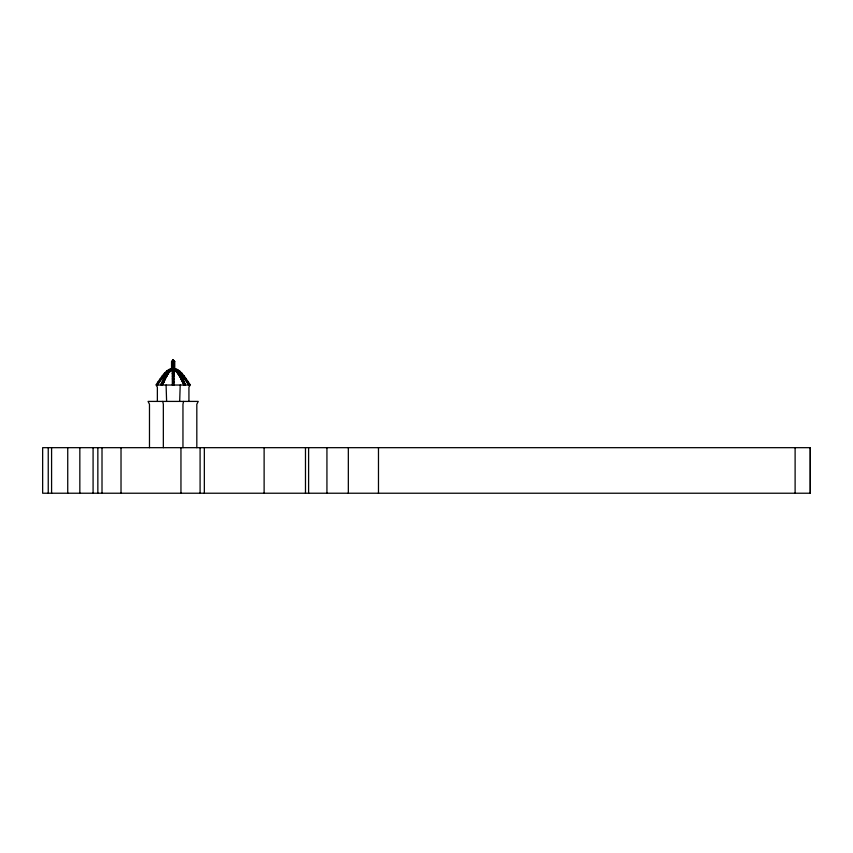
<?xml version="1.0" encoding="UTF-8"?>
<svg xmlns="http://www.w3.org/2000/svg" width="853" height="853" viewBox="0 0 853 853"><rect width="100%" height="100%" fill="white"/><g stroke="black" fill="none" stroke-linecap="round" stroke-linejoin="round"><path stroke-width="1.28" d="M178.938 373.71L178.298 374.222L175.462 370.82L175.953 369.594L179.578 373.209L178.266 374.168L179.716 376.599L178.362 373.71L179.034 373.251L181.06 375.683L179.695 376.557L181.081 375.715L182.521 378.487L185.432 384.65L183.406 381.515L182.574 382.304L184.013 385.428M176.624 369.669L175.462 370.82M176.038 370.82L176.539 369.594L174.513 368.688L174.012 369.328L176.902 372.292L177.499 371.151L178.064 371.727L176.049 369.669L175.547 370.884L174.097 369.978L174.961 368.635M162.283 385.428L163.723 382.304L162.891 381.515L160.865 384.65L165.226 375.715L166.602 376.557L165.333 376.141L166.719 373.209L169.672 369.669L170.344 369.594L170.749 370.884L172.743 368.635L173.969 369.328L173.969 385.034L172.327 385.034L172.327 369.328L171.336 368.635M179.61 373.251L180.964 376.141L180.271 376.557M183.544 401.411L182.958 404.258L182.958 447.676M180.207 385.034L179.684 401.411M181.081 375.715L179.802 376.141L184.141 385.034L185.432 384.65M179.695 376.557L183.15 382.315L182.574 382.304L181.124 379.308L181.945 378.487L183.981 381.526M172.061 370.031L172.743 368.688L173.969 369.328L173.554 370.031L173.969 369.328M181.124 379.308L181.956 378.508L179.034 373.251M181.252 378.913L182.531 378.508M182.574 382.315L183.406 381.526L184.856 384.65M175.462 370.245L176.624 370.245L175.174 369.328L175.483 368.688L177.531 369.594L176.955 370.884M160.865 384.65L162.891 381.526L163.723 382.315L163.147 382.315L166.602 376.557M166.719 373.209L167.934 373.71L162.155 385.034L161.441 384.65M164.853 377.069L162.315 381.526M162.891 381.515L167.263 373.251L167.934 373.71L166.591 376.599L165.802 375.715M163.723 382.315L165.173 379.308L163.765 378.508L165.162 379.329M166.026 376.557L165.226 375.715L167.263 373.251M166.004 376.599L167.455 374.168M173.148 369.018L173.148 359.774L172.018 361.544L172.018 369.018L174.279 369.018L174.279 361.544L173.18 359.774L174.748 361.544L174.748 369.018M172.743 369.594L172.743 370.884M173.554 370.884L173.554 369.594L172.327 370.245L172.743 370.82M156.781 385.034L157.368 385.428L159.415 382.304L158.242 381.515L162.347 375.715L163.488 376.557L159.404 382.315L158.231 381.526L156.184 384.65L156.781 385.034L164.96 373.71L171.101 369.328L170.813 368.688L168.766 369.594L169.342 370.884M172.743 371.151L172.743 372.292L172.327 371.727L173.554 371.151L173.554 372.292L173.554 371.151M173.554 370.82L173.554 369.669M167.305 373.209L168.745 371.215L169.384 371.727L167.998 374.222L167.359 373.71M170.835 370.82L169.395 372.292L168.798 371.151L168.233 371.727L170.248 369.669L170.835 370.82L170.173 370.884L169.758 369.594L171.784 368.688L172.743 370.031L172.327 369.328L170.835 370.245L167.423 374.222L168.03 374.168M173.554 374.222L173.554 373.209L172.327 373.71L172.743 374.222M171.549 369.018L171.549 361.544L173.106 359.774M172.743 374.168L172.743 373.251L173.969 373.71L173.554 374.168M172.743 376.599L172.743 375.683L173.554 375.683L173.554 376.599M172.743 376.557L172.743 375.715M173.554 376.557L173.554 375.683M172.743 378.487L172.743 379.329L172.327 378.913L173.554 378.487L173.554 379.329L173.554 378.487M172.743 381.526L172.743 382.315L172.743 381.515L173.969 381.909L173.554 382.315L173.554 381.515M178.266 374.168L178.874 374.222L176.912 371.727L177.552 371.215L179.002 373.209M170.344 369.594L171.784 368.688M171.122 369.328L169.672 370.245L170.259 370.82M170.173 370.884L171.613 369.978M179.802 376.141L180.495 375.715M172.935 369.722L171.485 370.031L172.199 369.978M171.549 361.544L174.748 361.544M171.698 369.328L172.285 369.328M174.598 369.328L174.236 370.031M174.097 369.978L174.812 370.031L173.362 369.722M170.835 370.245L169.672 369.669M168.809 371.727L169.384 371.727M176.912 371.727L177.488 371.727M172.327 373.71L173.969 373.71M166.495 376.141L165.237 375.683M172.327 376.141L173.969 376.141M163.019 381.909L163.595 381.909M182.702 381.909L183.278 381.909M175.196 369.328L181.337 373.71L189.515 385.034M164.341 378.508L165.045 378.913M174.513 368.688L175.953 369.594M174.684 369.978L176.123 370.884M181.444 377.069L182.414 378.913M181.956 378.508L183.406 381.515M166.09 385.034L166.612 401.411M162.752 401.411L163.339 404.258L163.339 447.676M168.222 371.151L168.233 371.727M810.211 447.676L810.211 493.226M795.113 447.676L795.113 493.226M378.476 447.676L378.476 493.226M348.333 447.676L348.333 493.226M326.934 447.676L326.934 493.226M308.605 447.676L308.605 493.226M305.481 447.676L305.481 493.226M264.121 447.676L264.121 493.226M204.336 447.676L204.336 493.226M200.092 447.676L200.092 493.226M196.819 447.676L196.819 404.258L198.248 401.411L148.059 401.411L149.478 404.258L149.478 447.676M188.929 401.411L188.929 387.177L190.198 385.034L156.099 385.034L157.368 387.177L157.368 401.411M180.953 447.676L180.953 493.226M173.554 368.325L173.554 384.65M172.743 368.325L172.743 384.65M121.019 447.676L121.019 493.226M102.008 447.676L102.008 493.226M97.85 447.676L97.85 493.226M93.084 447.676L93.084 493.226M79.841 447.676L79.841 493.226M67.739 447.676L67.739 493.226M51.585 447.676L51.585 493.226M48.237 447.676L48.237 493.226M177.659 369.669L176.827 370.82L178.874 372.292L179.706 371.151L177.659 369.669M164.416 373.251L162.379 375.683L163.456 376.599L165.503 374.168L164.416 373.251M179.78 371.215L178.789 372.228L180.836 374.222L181.828 373.209L179.78 371.215M166.516 371.215L164.469 373.209L165.461 374.222L167.508 372.228L166.516 371.215M181.881 373.251L180.793 374.168L182.841 376.599L183.917 375.683L181.881 373.251M183.949 375.715L182.809 376.557L188.929 385.428L190.112 384.65L188.065 381.526L186.882 382.304L188.055 381.515L183.949 375.715M185.997 378.487L184.856 379.329L186.018 378.508M168.638 369.669L166.591 371.151L167.423 372.292L169.47 370.82L168.638 369.669M810.35 447.676L42.65 447.676L42.65 493.226L810.35 493.226L810.35 447.676M161.452 379.308L160.289 378.508L161.441 379.329"/></g></svg>
